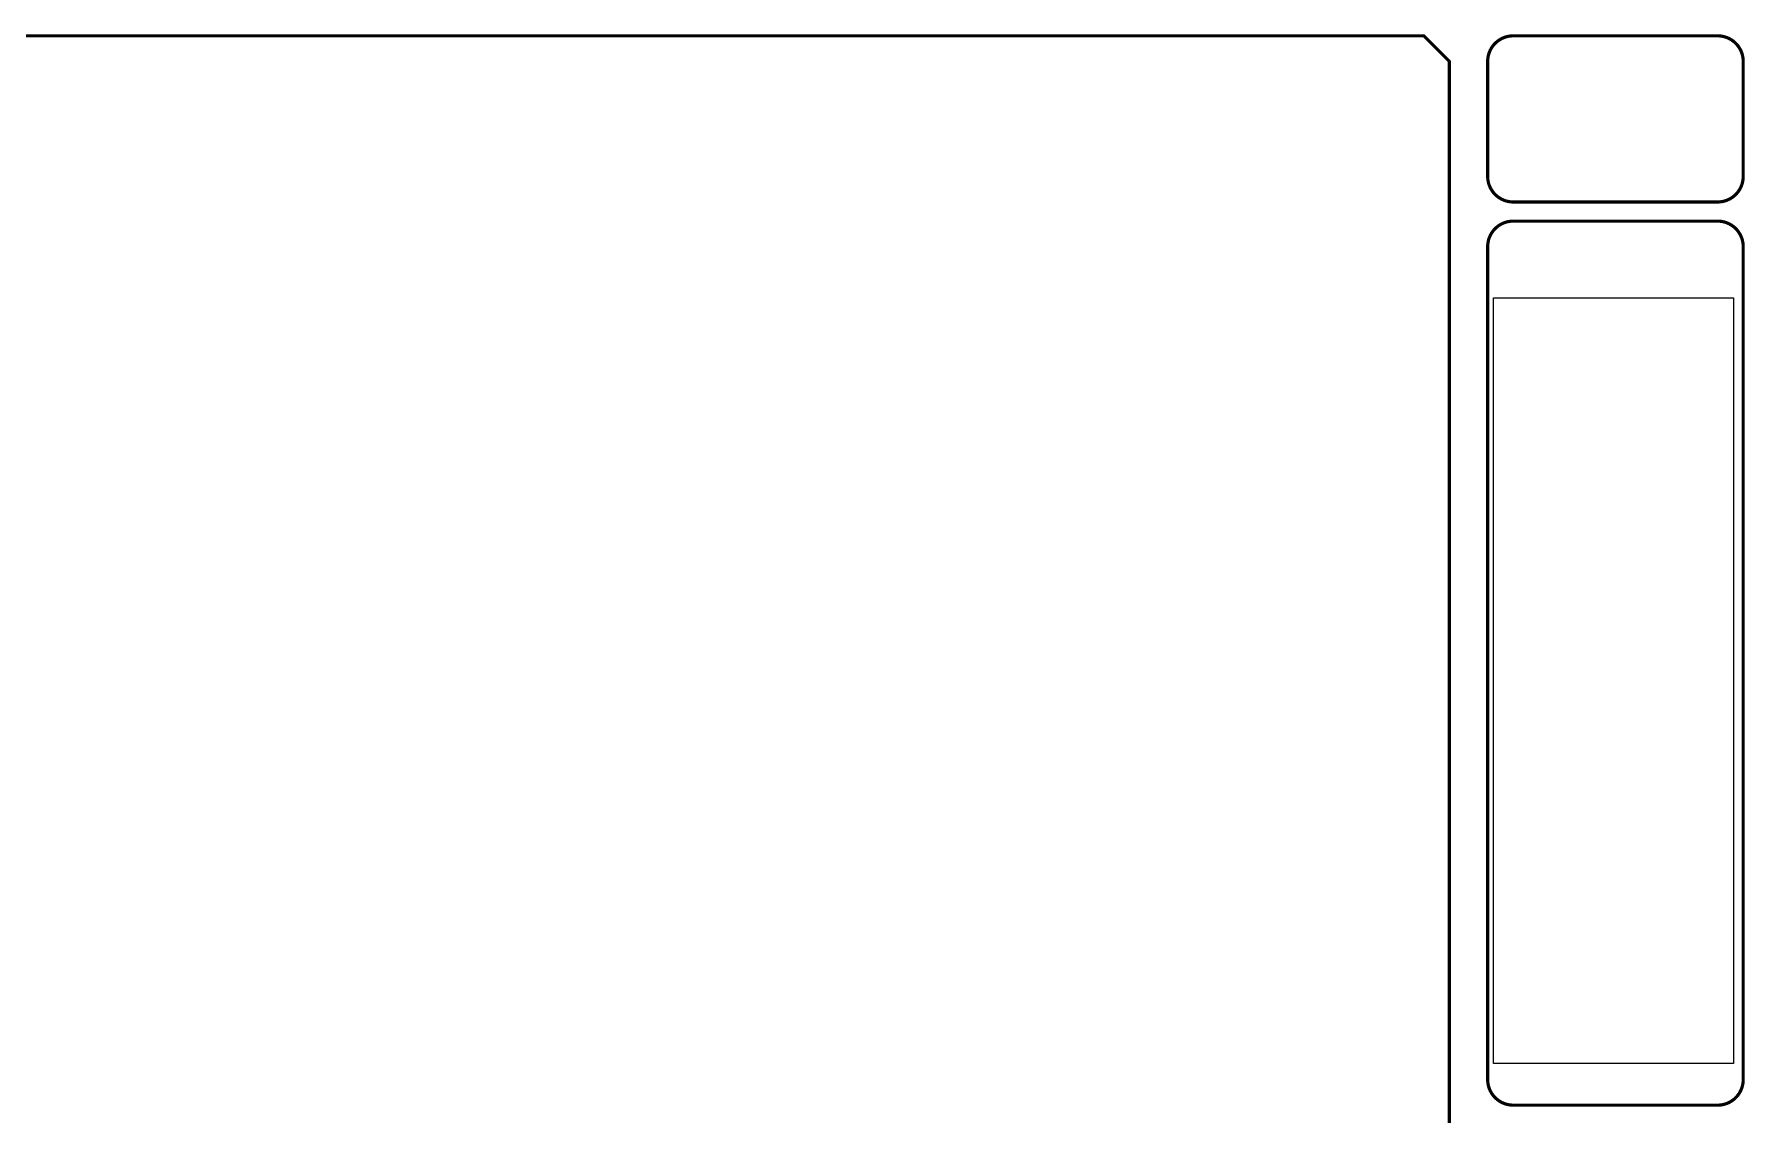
# Model space of a CAD drawing. Header units: inches. Extents: x 0 to 33.5, y 0 to 22.4.
# Drawn here: x 16.75 to 33.48, y 11.88 to 22.44 of the extents above; entities that cross this region are included whole.
import ezdxf
from ezdxf.enums import TextEntityAlignment as Align

# ---------------------------------------------------------------- set-up
doc = ezdxf.new("R2010")
doc.units = ezdxf.units.IN
doc.header["$MEASUREMENT"] = 0
doc.layers.add('TITLE', color=7, linetype='Continuous')
doc.styles.add('ITALIC', font='ITALIC')
doc.styles.add('SIMPLEX', font='SIMPLEX')
picture_1 = doc.add_image_def('image1.jpg', size_in_pixel=(574, 180))

# ---------------------------------------------------------------- blocks, each defined once
blk = doc.blocks.new('NO_NUM_acade_title')
at = {"layer": 'TITLE'}
blk.add_line((30.594, 22.177), (30.594, 20.781), dxfattribs=at)
at = {"layer": 'TITLE', "const_width": 0.0312}
blk.add_lwpolyline([(30.594, 0.281), (30.594, 22.177), (30.344, 22.427), (0.281, 22.427), (0.031, 22.177), (0.031, 0.281), (0.281, 0.031), (30.344, 0.031)], close=True, dxfattribs=at)
for points in [[(31.219, 22.427, 0.414214), (30.969, 22.177, 0.414214)], [(33.469, 22.177, 0.414214), (33.219, 22.427, 0.414214)], [(30.969, 21.052, 0.414214), (31.219, 20.802, 0.414214)], [(33.219, 20.802, 0.414214), (33.469, 21.052, 0.414214)], [(31.219, 20.615, 0.414214), (30.969, 20.365, 0.414214)], [(33.469, 20.365, 0.414214), (33.219, 20.615, 0.414214)], [(30.969, 12.219, 0.414214), (31.219, 11.969, 0.414214)], [(33.219, 11.969, 0.414214), (33.469, 12.219, 0.414214)]]:
    blk.add_lwpolyline(points, format="xyb", dxfattribs=at)
for points in [[(33.219, 22.427), (31.219, 22.427)], [(30.969, 22.177), (30.969, 21.052)], [(33.469, 22.177), (33.469, 21.052)], [(33.219, 20.802), (31.219, 20.802)], [(33.219, 20.615), (31.219, 20.615)], [(30.969, 20.365), (30.969, 12.219)], [(33.469, 20.365), (33.469, 12.219)], [(31.219, 11.969), (33.219, 11.969)]]:
    blk.add_lwpolyline(points, dxfattribs=at)
at = {"layer": 'TITLE', "color": 1, "style": 'ITALIC'}
for tag, height, p in [('TITLE#1', 0.125, (32.156, 3.406)), ('TITLE#2', 0.125, (32.156, 3.204)), ('TITLE#3', 0.125, (32.156, 3.001)), ('TITLE#4', 0.125, (32.156, 2.799)), ('DWG#', 0.2, (32.156, 0.826))]:
    blk.add_attdef(tag, text='', height=height, dxfattribs=at).set_placement(p, align=Align.CENTER)
at = {"layer": 'TITLE', "color": 1, "style": 'SIMPLEX'}
blk.add_attdef('CAD#', (30.826, 1.958), '', height=0.0938, rotation=90, dxfattribs=at)
at = {"layer": 'TITLE', "color": 1}
for tag, p, height, style in [('ENGINEER', (31.237, 1.958), 0.0938, 'ITALIC'), ('CHKDBY', (32.424, 1.958), 0.0938, 'ITALIC'), ('JOB#', (31.464, 1.644), 0.0938, 'SIMPLEX'), ('DRAWNBY', (32.494, 1.644), 0.0938, 'ITALIC'), ('SCALE', (31.353, 1.344), 0.0938, 'SIMPLEX'), ('DATE', (32.408, 1.344), 0.0938, 'SIMPLEX'), ('SHTS', (32.532, 0.25), 0.2, 'ITALIC')]:
    blk.add_attdef(tag, p, '', height=height, dxfattribs=dict(at, style=style))
at = {"layer": 'TITLE', "color": 1, "style": 'ITALIC'}
blk.add_attdef('SH#', text='', height=0.2, dxfattribs=at).set_placement((31.881, 0.25), align=Align.RIGHT)
at = {"layer": 'TITLE', "color": 7, "flags": 9}
blk.add_attdef('WD_TB', (31.219, 0.031), '', height=0.125, dxfattribs=at)

msp = doc.modelspace()

# ---------------------------------------------------------------- block references
msp.add_blockref('NO_NUM_acade_title', (0, 0))

# ---------------------------------------------------------------- pictures from other files: only their frames are drawn
image = msp.add_image(picture_1, insert=(33.375, 12.375), size_in_units=(7.491, 2.349), rotation=90)
image.dxf.flags = 7

doc.saveas('drawing.dxf')
